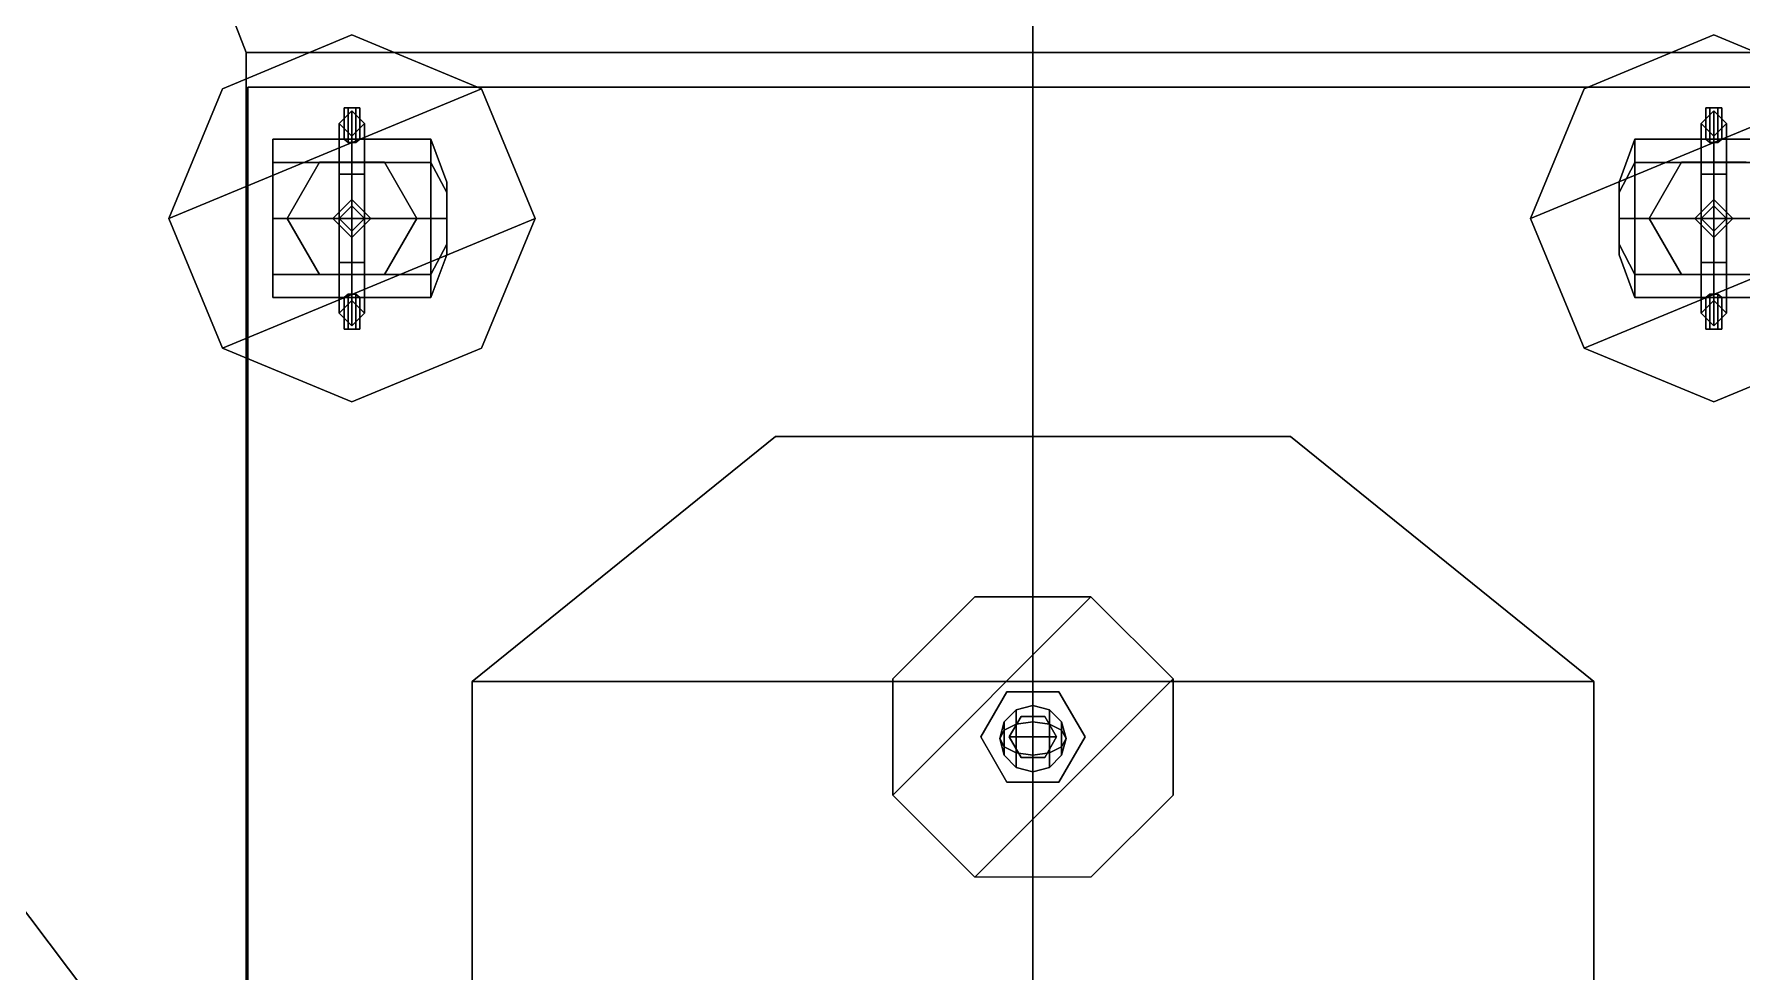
# Model space of a CAD drawing. Extents: x -14 to 14, y -57 to 59.
# Drawn here: x -6.32 to 4.49, y -25.92 to -19.98 of the extents above; entities that cross this region are included whole.
import ezdxf

# ---------------------------------------------------------------- set-up
doc = ezdxf.new("R2010")
doc.units = 0
doc.layers.get('0').update_dxf_attribs({"linetype": 'CONTINUOUS'})

msp = doc.modelspace()

# ---------------------------------------------------------------- linework, layer by layer
for points in [[(0, -38.48, 26.47), (0, -38.48, 26.53), (0, -7.51, 29.28), (0, -7.51, 29.2)], [(0, -7.51, 29.2), (0, -7.51, 29.28), (0, -38.48, 26.53), (0, -38.48, 26.47)], [(-12.97, -16.95, -4.3), (-12.85, -16.95, -4.35), (-5.37, -26.87, -4.35), (-6.89, -26.87, -4.13)], [(-12.85, -16.95, -4.35), (12.85, -16.95, -4.35), (5.37, -26.87, -4.35), (-5.37, -26.87, -4.35)], [(9, -16.95, 3.99), (-9, -16.95, 3.99), (-9, -26.87, 3.99), (9, -26.87, 3.99)], [(4.98, -20.1, 6.36), (6.14, -17.11, 6.36), (-6.14, -17.11, 6.36), (-4.98, -20.1, 6.36)], [(-4.98, -20.1, 6.36), (-6.14, -17.11, 6.36), (6.14, -17.11, 6.36), (4.98, -20.1, 6.36)], [(-3.49, -20.33, 7.93), (-5.47, -21.15, 7.93), (-5.13, -20.33, 7.93), (-4.31, -19.99, 7.93)], [(-4.31, -19.99, 7.93), (-5.13, -20.33, 7.93), (-5.13, -20.33, 8.93), (-4.31, -19.99, 8.93)], [(-5.13, -20.33, 7.93), (-4.31, -19.99, 7.93), (-4.31, -19.99, 8.93), (-5.13, -20.33, 8.93)], [(-3.49, -20.33, 7.93), (-4.31, -19.99, 7.93), (-4.31, -19.99, 8.93), (-3.49, -20.33, 8.93)], [(-4.31, -19.99, 7.93), (-3.49, -20.33, 7.93), (-3.49, -20.33, 8.93), (-4.31, -19.99, 8.93)], [(5.13, -20.33, 7.93), (3.15, -21.15, 7.93), (3.49, -20.33, 7.93), (4.31, -19.99, 7.93)], [(4.31, -19.99, 7.93), (3.49, -20.33, 7.93), (3.49, -20.33, 8.93), (4.31, -19.99, 8.93)], [(3.49, -20.33, 7.93), (4.31, -19.99, 7.93), (4.31, -19.99, 8.93), (3.49, -20.33, 8.93)], [(5.13, -20.33, 7.93), (4.31, -19.99, 7.93), (4.31, -19.99, 8.93), (5.13, -20.33, 8.93)], [(4.31, -19.99, 7.93), (5.13, -20.33, 7.93), (5.13, -20.33, 8.93), (4.31, -19.99, 8.93)], [(4.98, -26.96, 6.36), (4.98, -20.1, 6.36), (-4.98, -20.1, 6.36), (-4.98, -26.96, 6.36)], [(-4.98, -26.96, 6.36), (-4.98, -20.1, 6.36), (4.98, -20.1, 6.36), (4.98, -26.96, 6.36)], [(4.97, -20.32, 6.36), (4.97, -20.32, 3.99), (-4.97, -20.32, 3.99), (-4.97, -20.32, 6.36)], [(-4.97, -20.32, 6.36), (-4.97, -20.32, 3.99), (-4.97, -26.04, 3.99), (-4.97, -26.04, 6.36)], [(-3.15, -21.15, 7.93), (-5.13, -21.97, 7.93), (-5.47, -21.15, 7.93), (-3.49, -20.33, 7.93)], [(-5.13, -20.33, 7.93), (-5.47, -21.15, 7.93), (-5.47, -21.15, 8.93), (-5.13, -20.33, 8.93)], [(-5.47, -21.15, 7.93), (-5.13, -20.33, 7.93), (-5.13, -20.33, 8.93), (-5.47, -21.15, 8.93)], [(-3.15, -21.15, 7.93), (-3.49, -20.33, 7.93), (-3.49, -20.33, 8.93), (-3.15, -21.15, 8.93)], [(-3.49, -20.33, 7.93), (-3.15, -21.15, 7.93), (-3.15, -21.15, 8.93), (-3.49, -20.33, 8.93)], [(5.47, -21.15, 7.93), (3.49, -21.97, 7.93), (3.15, -21.15, 7.93), (5.13, -20.33, 7.93)], [(3.49, -20.33, 7.93), (3.15, -21.15, 7.93), (3.15, -21.15, 8.93), (3.49, -20.33, 8.93)], [(3.15, -21.15, 7.93), (3.49, -20.33, 7.93), (3.49, -20.33, 8.93), (3.15, -21.15, 8.93)], [(-4.31, -20.47, 8.73), (-4.39, -20.55, 8.79), (-4.39, -20.55, 9.5), (-4.31, -20.47, 9.5)], [(-4.39, -20.55, 8.79), (-4.31, -20.47, 8.73), (-4.31, -20.87, 8.52), (-4.39, -20.87, 8.6)], [(-4.31, -20.63, 9.5), (-4.23, -20.55, 9.5), (-4.31, -20.47, 9.5), (-4.39, -20.55, 9.5)], [(-4.36, -20.45, 9.42), (-4.26, -20.45, 9.42), (-4.285, -20.45, 9.377), (-4.335, -20.45, 9.377)], [(-4.335, -20.45, 9.463), (-4.285, -20.45, 9.463), (-4.26, -20.45, 9.42), (-4.36, -20.45, 9.42)], [(-4.335, -20.67, 9.377), (-4.36, -20.65, 9.42), (-4.36, -20.45, 9.42), (-4.335, -20.45, 9.377)], [(-4.36, -20.65, 9.42), (-4.335, -20.67, 9.463), (-4.335, -20.45, 9.463), (-4.36, -20.45, 9.42)], [(-4.285, -20.67, 9.377), (-4.335, -20.67, 9.377), (-4.335, -20.45, 9.377), (-4.285, -20.45, 9.377)], [(-4.335, -20.67, 9.463), (-4.285, -20.67, 9.463), (-4.285, -20.45, 9.463), (-4.335, -20.45, 9.463)], [(-4.23, -20.55, 8.79), (-4.31, -20.47, 8.73), (-4.31, -20.47, 9.5), (-4.23, -20.55, 9.5)], [(-4.31, -20.47, 8.73), (-4.23, -20.55, 8.79), (-4.23, -20.87, 8.6), (-4.31, -20.87, 8.52)], [(-4.26, -20.65, 9.42), (-4.285, -20.67, 9.377), (-4.285, -20.45, 9.377), (-4.26, -20.45, 9.42)], [(-4.285, -20.67, 9.463), (-4.26, -20.65, 9.42), (-4.26, -20.45, 9.42), (-4.285, -20.45, 9.463)], [(4.31, -20.47, 8.73), (4.23, -20.55, 8.79), (4.23, -20.55, 9.5), (4.31, -20.47, 9.5)], [(4.23, -20.55, 8.79), (4.31, -20.47, 8.73), (4.31, -20.87, 8.52), (4.23, -20.87, 8.6)], [(4.31, -20.47, 9.5), (4.23, -20.55, 9.5), (4.31, -20.63, 9.5), (4.39, -20.55, 9.5)], [(4.26, -20.65, 9.42), (4.285, -20.67, 9.463), (4.285, -20.45, 9.463), (4.26, -20.45, 9.42)], [(4.285, -20.67, 9.377), (4.26, -20.65, 9.42), (4.26, -20.45, 9.42), (4.285, -20.45, 9.377)], [(4.285, -20.45, 9.463), (4.335, -20.45, 9.463), (4.36, -20.45, 9.42), (4.26, -20.45, 9.42)], [(4.26, -20.45, 9.42), (4.36, -20.45, 9.42), (4.335, -20.45, 9.377), (4.285, -20.45, 9.377)], [(4.285, -20.67, 9.463), (4.335, -20.67, 9.463), (4.335, -20.45, 9.463), (4.285, -20.45, 9.463)], [(4.335, -20.67, 9.377), (4.285, -20.67, 9.377), (4.285, -20.45, 9.377), (4.335, -20.45, 9.377)], [(4.39, -20.55, 8.79), (4.31, -20.47, 8.73), (4.31, -20.47, 9.5), (4.39, -20.55, 9.5)], [(4.31, -20.47, 8.73), (4.39, -20.55, 8.79), (4.39, -20.87, 8.6), (4.31, -20.87, 8.52)], [(4.335, -20.67, 9.463), (4.36, -20.65, 9.42), (4.36, -20.45, 9.42), (4.335, -20.45, 9.463)], [(4.36, -20.65, 9.42), (4.335, -20.67, 9.377), (4.335, -20.45, 9.377), (4.36, -20.45, 9.42)], [(-4.39, -20.55, 8.79), (-4.31, -20.63, 8.86), (-4.31, -20.63, 9.5), (-4.39, -20.55, 9.5)], [(-4.31, -20.63, 8.86), (-4.39, -20.55, 8.79), (-4.39, -20.87, 8.6), (-4.31, -20.87, 8.68)], [(-4.31, -20.63, 8.86), (-4.23, -20.55, 8.79), (-4.23, -20.55, 9.5), (-4.31, -20.63, 9.5)], [(-4.23, -20.55, 8.79), (-4.31, -20.63, 8.86), (-4.31, -20.87, 8.68), (-4.23, -20.87, 8.6)], [(4.23, -20.55, 8.79), (4.31, -20.63, 8.86), (4.31, -20.63, 9.5), (4.23, -20.55, 9.5)], [(4.31, -20.63, 8.86), (4.23, -20.55, 8.79), (4.23, -20.87, 8.6), (4.31, -20.87, 8.68)], [(4.31, -20.63, 8.86), (4.39, -20.55, 8.79), (4.39, -20.55, 9.5), (4.31, -20.63, 9.5)], [(4.39, -20.55, 8.79), (4.31, -20.63, 8.86), (4.31, -20.87, 8.68), (4.39, -20.87, 8.6)], [(-4.81, -20.796, 9.066), (-4.81, -21.15, 8.92), (-4.81, -21.504, 9.066), (-4.81, -20.65, 9.42)], [(-4.81, -20.65, 9.42), (-4.81, -20.796, 9.774), (-3.81, -20.796, 9.774), (-3.81, -20.65, 9.42)], [(-4.81, -20.796, 9.066), (-4.81, -20.65, 9.42), (-3.81, -20.65, 9.42), (-3.81, -20.796, 9.066)], [(-4.81, -20.65, 9.42), (-4.81, -21.504, 9.066), (-4.81, -21.65, 9.42), (-4.81, -20.796, 9.774)], [(-3.81, -20.65, 9.42), (-3.81, -20.796, 9.774), (-3.71, -20.987, 9.583), (-3.71, -20.92, 9.42)], [(-3.81, -20.796, 9.066), (-3.81, -20.65, 9.42), (-3.71, -20.92, 9.42), (-3.71, -20.987, 9.257)], [(3.81, -20.796, 9.774), (3.81, -20.65, 9.42), (3.71, -20.92, 9.42), (3.71, -20.987, 9.583)], [(3.81, -20.65, 9.42), (3.81, -20.796, 9.066), (3.71, -20.987, 9.257), (3.71, -20.92, 9.42)], [(4.81, -20.796, 9.774), (4.81, -20.65, 9.42), (3.81, -20.65, 9.42), (3.81, -20.796, 9.774)], [(4.81, -20.65, 9.42), (4.81, -20.796, 9.066), (3.81, -20.796, 9.066), (3.81, -20.65, 9.42)], [(-4.81, -21.15, 8.92), (-4.81, -20.796, 9.066), (-3.81, -20.796, 9.066), (-3.81, -21.15, 8.92)], [(-4.81, -20.796, 9.774), (-4.81, -21.15, 9.92), (-3.81, -21.15, 9.92), (-3.81, -20.796, 9.774)], [(-4.81, -20.796, 9.774), (-4.81, -21.65, 9.42), (-4.81, -21.504, 9.774), (-4.81, -21.15, 9.92)], [(-4.515, -20.795, 6.36), (-4.72, -21.15, 6.36), (-4.72, -21.15, 7.93), (-4.515, -20.795, 7.93)], [(-4.105, -20.795, 6.36), (-4.515, -20.795, 6.36), (-4.515, -20.795, 7.93), (-4.105, -20.795, 7.93)], [(-3.9, -21.15, 6.36), (-4.105, -20.795, 6.36), (-4.105, -20.795, 7.93), (-3.9, -21.15, 7.93)], [(-3.81, -21.15, 8.92), (-3.81, -20.796, 9.066), (-3.71, -20.987, 9.257), (-3.71, -21.15, 9.19)], [(-3.81, -20.796, 9.774), (-3.81, -21.15, 9.92), (-3.71, -21.15, 9.65), (-3.71, -20.987, 9.583)], [(3.81, -20.796, 9.066), (3.81, -21.15, 8.92), (3.71, -21.15, 9.19), (3.71, -20.987, 9.257)], [(3.81, -21.15, 9.92), (3.81, -20.796, 9.774), (3.71, -20.987, 9.583), (3.71, -21.15, 9.65)], [(4.81, -20.796, 9.066), (4.81, -21.15, 8.92), (3.81, -21.15, 8.92), (3.81, -20.796, 9.066)], [(4.81, -21.15, 9.92), (4.81, -20.796, 9.774), (3.81, -20.796, 9.774), (3.81, -21.15, 9.92)], [(4.105, -20.795, 6.36), (3.9, -21.15, 6.36), (3.9, -21.15, 7.93), (4.105, -20.795, 7.93)], [(4.515, -20.795, 6.36), (4.105, -20.795, 6.36), (4.105, -20.795, 7.93), (4.515, -20.795, 7.93)], [(-4.39, -20.87, 8.6), (-4.31, -20.87, 8.52), (-4.31, -21.43, 8.52), (-4.39, -21.43, 8.6)], [(-4.31, -20.87, 8.68), (-4.39, -20.87, 8.6), (-4.39, -21.43, 8.6), (-4.31, -21.43, 8.68)], [(-4.31, -20.87, 8.52), (-4.23, -20.87, 8.6), (-4.23, -21.43, 8.6), (-4.31, -21.43, 8.52)], [(-4.23, -20.87, 8.6), (-4.31, -20.87, 8.68), (-4.31, -21.43, 8.68), (-4.23, -21.43, 8.6)], [(-3.71, -20.987, 9.583), (-3.71, -21.15, 9.65), (-3.71, -21.313, 9.583), (-3.71, -20.92, 9.42)], [(-3.71, -20.92, 9.42), (-3.71, -21.313, 9.583), (-3.71, -21.38, 9.42), (-3.71, -20.987, 9.257)], [(3.71, -21.38, 9.42), (3.71, -20.987, 9.583), (3.71, -20.92, 9.42), (3.71, -21.313, 9.257)], [(3.71, -21.313, 9.257), (3.71, -20.92, 9.42), (3.71, -20.987, 9.257), (3.71, -21.15, 9.19)], [(4.31, -21.43, 8.52), (4.23, -21.43, 8.6), (4.23, -20.87, 8.6), (4.31, -20.87, 8.52)], [(4.23, -21.43, 8.6), (4.31, -21.43, 8.68), (4.31, -20.87, 8.68), (4.23, -20.87, 8.6)], [(4.39, -21.43, 8.6), (4.31, -21.43, 8.52), (4.31, -20.87, 8.52), (4.39, -20.87, 8.6)], [(4.31, -21.43, 8.68), (4.39, -21.43, 8.6), (4.39, -20.87, 8.6), (4.31, -20.87, 8.68)], [(-4.39, -21.15, 8.6), (-4.31, -21.07, 8.52), (-4.31, -21.03, 7.93), (-4.43, -21.15, 7.93)], [(-4.31, -21.07, 8.52), (-4.23, -21.15, 8.6), (-4.19, -21.15, 7.93), (-4.31, -21.03, 7.93)], [(-3.71, -20.987, 9.257), (-3.71, -21.38, 9.42), (-3.71, -21.313, 9.257), (-3.71, -21.15, 9.19)], [(3.71, -21.313, 9.583), (3.71, -21.15, 9.65), (3.71, -20.987, 9.583), (3.71, -21.38, 9.42)], [(4.23, -21.15, 8.6), (4.31, -21.07, 8.52), (4.31, -21.03, 7.93), (4.19, -21.15, 7.93)], [(4.31, -21.07, 8.52), (4.39, -21.15, 8.6), (4.43, -21.15, 7.93), (4.31, -21.03, 7.93)], [(-5.47, -21.15, 7.93), (-5.13, -21.97, 7.93), (-5.13, -21.97, 8.93), (-5.47, -21.15, 8.93)], [(-5.13, -21.97, 7.93), (-5.47, -21.15, 7.93), (-5.47, -21.15, 8.93), (-5.13, -21.97, 8.93)], [(-3.49, -21.97, 7.93), (-4.31, -22.31, 7.93), (-5.13, -21.97, 7.93), (-3.15, -21.15, 7.93)], [(-4.81, -21.504, 9.066), (-4.81, -21.15, 8.92), (-3.81, -21.15, 8.92), (-3.81, -21.504, 9.066)], [(-4.81, -21.15, 9.92), (-4.81, -21.504, 9.774), (-3.81, -21.504, 9.774), (-3.81, -21.15, 9.92)], [(-4.72, -21.15, 6.36), (-4.515, -21.505, 6.36), (-4.515, -21.505, 7.93), (-4.72, -21.15, 7.93)], [(-4.31, -21.23, 8.52), (-4.39, -21.15, 8.6), (-4.43, -21.15, 7.93), (-4.31, -21.27, 7.93)], [(-4.23, -21.15, 8.6), (-4.31, -21.23, 8.52), (-4.31, -21.27, 7.93), (-4.19, -21.15, 7.93)], [(-4.105, -21.505, 6.36), (-3.9, -21.15, 6.36), (-3.9, -21.15, 7.93), (-4.105, -21.505, 7.93)], [(-3.81, -21.504, 9.066), (-3.81, -21.15, 8.92), (-3.71, -21.15, 9.19), (-3.71, -21.313, 9.257)], [(-3.81, -21.15, 9.92), (-3.81, -21.504, 9.774), (-3.71, -21.313, 9.583), (-3.71, -21.15, 9.65)], [(-3.49, -21.97, 7.93), (-3.15, -21.15, 7.93), (-3.15, -21.15, 8.93), (-3.49, -21.97, 8.93)], [(-3.15, -21.15, 7.93), (-3.49, -21.97, 7.93), (-3.49, -21.97, 8.93), (-3.15, -21.15, 8.93)], [(3.15, -21.15, 7.93), (3.49, -21.97, 7.93), (3.49, -21.97, 8.93), (3.15, -21.15, 8.93)], [(3.49, -21.97, 7.93), (3.15, -21.15, 7.93), (3.15, -21.15, 8.93), (3.49, -21.97, 8.93)], [(5.13, -21.97, 7.93), (4.31, -22.31, 7.93), (3.49, -21.97, 7.93), (5.47, -21.15, 7.93)], [(3.81, -21.15, 8.92), (3.81, -21.504, 9.066), (3.71, -21.313, 9.257), (3.71, -21.15, 9.19)], [(3.81, -21.504, 9.774), (3.81, -21.15, 9.92), (3.71, -21.15, 9.65), (3.71, -21.313, 9.583)], [(4.81, -21.15, 8.92), (4.81, -21.504, 9.066), (3.81, -21.504, 9.066), (3.81, -21.15, 8.92)], [(4.81, -21.504, 9.774), (4.81, -21.15, 9.92), (3.81, -21.15, 9.92), (3.81, -21.504, 9.774)], [(3.9, -21.15, 6.36), (4.105, -21.505, 6.36), (4.105, -21.505, 7.93), (3.9, -21.15, 7.93)], [(4.31, -21.23, 8.52), (4.23, -21.15, 8.6), (4.19, -21.15, 7.93), (4.31, -21.27, 7.93)], [(4.39, -21.15, 8.6), (4.31, -21.23, 8.52), (4.31, -21.27, 7.93), (4.43, -21.15, 7.93)], [(-3.81, -21.504, 9.774), (-3.81, -21.65, 9.42), (-3.71, -21.38, 9.42), (-3.71, -21.313, 9.583)], [(-3.81, -21.65, 9.42), (-3.81, -21.504, 9.066), (-3.71, -21.313, 9.257), (-3.71, -21.38, 9.42)], [(3.81, -21.65, 9.42), (3.81, -21.504, 9.774), (3.71, -21.313, 9.583), (3.71, -21.38, 9.42)], [(3.81, -21.504, 9.066), (3.81, -21.65, 9.42), (3.71, -21.38, 9.42), (3.71, -21.313, 9.257)], [(-4.81, -21.504, 9.774), (-4.81, -21.65, 9.42), (-3.81, -21.65, 9.42), (-3.81, -21.504, 9.774)], [(-4.81, -21.65, 9.42), (-4.81, -21.504, 9.066), (-3.81, -21.504, 9.066), (-3.81, -21.65, 9.42)], [(-4.515, -21.505, 6.36), (-4.105, -21.505, 6.36), (-4.105, -21.505, 7.93), (-4.515, -21.505, 7.93)], [(-4.31, -21.83, 8.73), (-4.39, -21.75, 8.79), (-4.39, -21.43, 8.6), (-4.31, -21.43, 8.52)], [(-4.39, -21.75, 8.79), (-4.31, -21.67, 8.86), (-4.31, -21.43, 8.68), (-4.39, -21.43, 8.6)], [(-4.23, -21.75, 8.79), (-4.31, -21.83, 8.73), (-4.31, -21.43, 8.52), (-4.23, -21.43, 8.6)], [(-4.31, -21.67, 8.86), (-4.23, -21.75, 8.79), (-4.23, -21.43, 8.6), (-4.31, -21.43, 8.68)], [(4.81, -21.65, 9.42), (4.81, -21.504, 9.774), (3.81, -21.504, 9.774), (3.81, -21.65, 9.42)], [(4.81, -21.504, 9.066), (4.81, -21.65, 9.42), (3.81, -21.65, 9.42), (3.81, -21.504, 9.066)], [(4.105, -21.505, 6.36), (4.515, -21.505, 6.36), (4.515, -21.505, 7.93), (4.105, -21.505, 7.93)], [(4.31, -21.83, 8.73), (4.23, -21.75, 8.79), (4.23, -21.43, 8.6), (4.31, -21.43, 8.52)], [(4.23, -21.75, 8.79), (4.31, -21.67, 8.86), (4.31, -21.43, 8.68), (4.23, -21.43, 8.6)], [(4.39, -21.75, 8.79), (4.31, -21.83, 8.73), (4.31, -21.43, 8.52), (4.39, -21.43, 8.6)], [(4.31, -21.67, 8.86), (4.39, -21.75, 8.79), (4.39, -21.43, 8.6), (4.31, -21.43, 8.68)], [(-4.31, -21.67, 8.86), (-4.39, -21.75, 8.79), (-4.39, -21.75, 9.5), (-4.31, -21.67, 9.5)], [(-4.31, -21.83, 9.5), (-4.23, -21.75, 9.5), (-4.31, -21.67, 9.5), (-4.39, -21.75, 9.5)], [(-4.335, -21.63, 9.463), (-4.36, -21.65, 9.42), (-4.36, -21.85, 9.42), (-4.335, -21.85, 9.463)], [(-4.36, -21.65, 9.42), (-4.335, -21.63, 9.377), (-4.335, -21.85, 9.377), (-4.36, -21.85, 9.42)], [(-4.285, -21.63, 9.463), (-4.335, -21.63, 9.463), (-4.335, -21.85, 9.463), (-4.285, -21.85, 9.463)], [(-4.335, -21.63, 9.377), (-4.285, -21.63, 9.377), (-4.285, -21.85, 9.377), (-4.335, -21.85, 9.377)], [(-4.23, -21.75, 8.79), (-4.31, -21.67, 8.86), (-4.31, -21.67, 9.5), (-4.23, -21.75, 9.5)], [(-4.26, -21.65, 9.42), (-4.285, -21.63, 9.463), (-4.285, -21.85, 9.463), (-4.26, -21.85, 9.42)], [(-4.285, -21.63, 9.377), (-4.26, -21.65, 9.42), (-4.26, -21.85, 9.42), (-4.285, -21.85, 9.377)], [(4.31, -21.67, 8.86), (4.23, -21.75, 8.79), (4.23, -21.75, 9.5), (4.31, -21.67, 9.5)], [(4.31, -21.67, 9.5), (4.23, -21.75, 9.5), (4.31, -21.83, 9.5), (4.39, -21.75, 9.5)], [(4.26, -21.65, 9.42), (4.285, -21.63, 9.377), (4.285, -21.85, 9.377), (4.26, -21.85, 9.42)], [(4.285, -21.63, 9.463), (4.26, -21.65, 9.42), (4.26, -21.85, 9.42), (4.285, -21.85, 9.463)], [(4.285, -21.63, 9.377), (4.335, -21.63, 9.377), (4.335, -21.85, 9.377), (4.285, -21.85, 9.377)], [(4.335, -21.63, 9.463), (4.285, -21.63, 9.463), (4.285, -21.85, 9.463), (4.335, -21.85, 9.463)], [(4.39, -21.75, 8.79), (4.31, -21.67, 8.86), (4.31, -21.67, 9.5), (4.39, -21.75, 9.5)], [(4.335, -21.63, 9.377), (4.36, -21.65, 9.42), (4.36, -21.85, 9.42), (4.335, -21.85, 9.377)], [(4.36, -21.65, 9.42), (4.335, -21.63, 9.463), (4.335, -21.85, 9.463), (4.36, -21.85, 9.42)], [(-4.39, -21.75, 8.79), (-4.31, -21.83, 8.73), (-4.31, -21.83, 9.5), (-4.39, -21.75, 9.5)], [(-4.31, -21.83, 8.73), (-4.23, -21.75, 8.79), (-4.23, -21.75, 9.5), (-4.31, -21.83, 9.5)], [(4.23, -21.75, 8.79), (4.31, -21.83, 8.73), (4.31, -21.83, 9.5), (4.23, -21.75, 9.5)], [(4.31, -21.83, 8.73), (4.39, -21.75, 8.79), (4.39, -21.75, 9.5), (4.31, -21.83, 9.5)], [(-4.285, -21.85, 9.463), (-4.335, -21.85, 9.463), (-4.36, -21.85, 9.42), (-4.26, -21.85, 9.42)], [(-4.26, -21.85, 9.42), (-4.36, -21.85, 9.42), (-4.335, -21.85, 9.377), (-4.285, -21.85, 9.377)], [(4.36, -21.85, 9.42), (4.26, -21.85, 9.42), (4.285, -21.85, 9.377), (4.335, -21.85, 9.377)], [(4.335, -21.85, 9.463), (4.285, -21.85, 9.463), (4.26, -21.85, 9.42), (4.36, -21.85, 9.42)], [(-5.13, -21.97, 7.93), (-4.31, -22.31, 7.93), (-4.31, -22.31, 8.93), (-5.13, -21.97, 8.93)], [(-4.31, -22.31, 7.93), (-5.13, -21.97, 7.93), (-5.13, -21.97, 8.93), (-4.31, -22.31, 8.93)], [(-4.31, -22.31, 7.93), (-3.49, -21.97, 7.93), (-3.49, -21.97, 8.93), (-4.31, -22.31, 8.93)], [(-3.49, -21.97, 7.93), (-4.31, -22.31, 7.93), (-4.31, -22.31, 8.93), (-3.49, -21.97, 8.93)], [(3.49, -21.97, 7.93), (4.31, -22.31, 7.93), (4.31, -22.31, 8.93), (3.49, -21.97, 8.93)], [(4.31, -22.31, 7.93), (3.49, -21.97, 7.93), (3.49, -21.97, 8.93), (4.31, -22.31, 8.93)], [(4.31, -22.31, 7.93), (5.13, -21.97, 7.93), (5.13, -21.97, 8.93), (4.31, -22.31, 8.93)], [(5.13, -21.97, 7.93), (4.31, -22.31, 7.93), (4.31, -22.31, 8.93), (5.13, -21.97, 8.93)], [(3.55, -24.08, 8.73), (1.63, -22.53, 8.73), (-1.63, -22.53, 8.73), (-3.55, -24.08, 8.73)], [(-1.63, -22.53, 8.73), (-1.63, -22.53, 6.36), (-3.55, -24.08, 6.36), (-3.55, -24.08, 8.73)], [(1.63, -22.53, 8.73), (1.63, -22.53, 6.36), (-1.63, -22.53, 6.36), (-1.63, -22.53, 8.73)], [(3.55, -24.08, 6.36), (1.63, -22.53, 6.36), (1.63, -22.53, 8.73), (3.55, -24.08, 8.73)], [(-0.887, -24.063, 9.73), (-0.367, -23.543, 9.73), (0.367, -23.543, 9.73), (-0.887, -24.797, 9.73)], [(-0.887, -24.797, 9.73), (0.367, -23.543, 9.73), (0.887, -24.063, 9.73), (-0.367, -25.317, 9.73)], [(-0.367, -23.543, 9.73), (-0.887, -24.063, 9.73), (-0.887, -24.063, 10.73), (-0.367, -23.543, 10.73)], [(-0.887, -24.063, 9.73), (-0.367, -23.543, 9.73), (-0.367, -23.543, 10.73), (-0.887, -24.063, 10.73)], [(0.367, -23.543, 9.73), (-0.367, -23.543, 9.73), (-0.367, -23.543, 10.73), (0.367, -23.543, 10.73)], [(-0.367, -23.543, 9.73), (0.367, -23.543, 9.73), (0.367, -23.543, 10.73), (-0.367, -23.543, 10.73)], [(0.887, -24.063, 9.73), (0.367, -23.543, 9.73), (0.367, -23.543, 10.73), (0.887, -24.063, 10.73)], [(0.367, -23.543, 9.73), (0.887, -24.063, 9.73), (0.887, -24.063, 10.73), (0.367, -23.543, 10.73)], [(3.55, -31.1, 8.73), (3.55, -24.08, 8.73), (-3.55, -24.08, 8.73), (-3.55, -31.1, 8.73)], [(-3.55, -24.08, 8.73), (-3.55, -24.08, 6.36), (-3.55, -31.1, 6.36), (-3.55, -31.1, 8.73)], [(-0.887, -24.063, 9.73), (-0.887, -24.797, 9.73), (-0.887, -24.797, 10.73), (-0.887, -24.063, 10.73)], [(-0.887, -24.797, 9.73), (-0.887, -24.063, 9.73), (-0.887, -24.063, 10.73), (-0.887, -24.797, 10.73)], [(-0.367, -25.317, 9.73), (0.887, -24.063, 9.73), (0.887, -24.797, 9.73), (0.367, -25.317, 9.73)], [(0.887, -24.797, 9.73), (0.887, -24.063, 9.73), (0.887, -24.063, 10.73), (0.887, -24.797, 10.73)], [(0.887, -24.063, 9.73), (0.887, -24.797, 9.73), (0.887, -24.797, 10.73), (0.887, -24.063, 10.73)], [(3.55, -31.1, 6.36), (3.55, -24.08, 6.36), (3.55, -24.08, 8.73), (3.55, -31.1, 8.73)], [(-0.165, -24.144, 8.73), (-0.33, -24.43, 8.73), (-0.33, -24.43, 9.73), (-0.165, -24.144, 9.73)], [(0.165, -24.144, 8.73), (-0.165, -24.144, 8.73), (-0.165, -24.144, 9.73), (0.165, -24.144, 9.73)], [(0.33, -24.43, 8.73), (0.165, -24.144, 8.73), (0.165, -24.144, 9.73), (0.33, -24.43, 9.73)], [(-0.105, -24.258, 10.97), (-0.182, -24.335, 10.97), (-0.182, -24.387, 11.061), (-0.105, -24.349, 11.128)], [(-0.105, -24.349, 10.812), (-0.182, -24.387, 10.879), (-0.182, -24.335, 10.97), (-0.105, -24.258, 10.97)], [(-0.075, -24.3, 9.73), (-0.15, -24.43, 9.73), (-0.15, -24.43, 10.79), (-0.075, -24.3, 10.79)], [(0.075, -24.3, 10.79), (-0.075, -24.3, 10.79), (-0.15, -24.43, 10.79), (0.15, -24.43, 10.79)], [(0, -24.23, 10.97), (-0.105, -24.258, 10.97), (-0.105, -24.349, 11.128), (0, -24.335, 11.152)], [(0, -24.335, 10.788), (-0.105, -24.349, 10.812), (-0.105, -24.258, 10.97), (0, -24.23, 10.97)], [(0.075, -24.3, 9.73), (-0.075, -24.3, 9.73), (-0.075, -24.3, 10.79), (0.075, -24.3, 10.79)], [(0.105, -24.258, 10.97), (0, -24.23, 10.97), (0, -24.335, 11.152), (0.105, -24.349, 11.128)], [(0.105, -24.349, 10.812), (0, -24.335, 10.788), (0, -24.23, 10.97), (0.105, -24.258, 10.97)], [(0.15, -24.43, 9.73), (0.075, -24.3, 9.73), (0.075, -24.3, 10.79), (0.15, -24.43, 10.79)], [(0.182, -24.335, 10.97), (0.105, -24.258, 10.97), (0.105, -24.349, 11.128), (0.182, -24.387, 11.061)], [(0.182, -24.387, 10.879), (0.105, -24.349, 10.812), (0.105, -24.258, 10.97), (0.182, -24.335, 10.97)], [(-0.182, -24.335, 10.97), (-0.21, -24.44, 10.97), (-0.21, -24.44, 10.97), (-0.182, -24.387, 11.061)], [(-0.182, -24.387, 10.879), (-0.21, -24.44, 10.97), (-0.21, -24.44, 10.97), (-0.182, -24.335, 10.97)], [(-0.182, -24.387, 11.061), (-0.21, -24.44, 10.97), (-0.21, -24.44, 10.97), (-0.182, -24.493, 11.061)], [(-0.182, -24.493, 10.879), (-0.21, -24.44, 10.97), (-0.21, -24.44, 10.97), (-0.182, -24.387, 10.879)], [(-0.105, -24.349, 11.128), (-0.182, -24.387, 11.061), (-0.182, -24.493, 11.061), (-0.105, -24.531, 11.127)], [(-0.105, -24.531, 10.813), (-0.182, -24.493, 10.879), (-0.182, -24.387, 10.879), (-0.105, -24.349, 10.812)], [(0, -24.335, 11.152), (-0.105, -24.349, 11.128), (-0.105, -24.531, 11.127), (0, -24.545, 11.152)], [(0, -24.545, 10.788), (-0.105, -24.531, 10.813), (-0.105, -24.349, 10.812), (0, -24.335, 10.788)], [(0.105, -24.349, 11.128), (0, -24.335, 11.152), (0, -24.545, 11.152), (0.105, -24.531, 11.127)], [(0.105, -24.531, 10.813), (0, -24.545, 10.788), (0, -24.335, 10.788), (0.105, -24.349, 10.812)], [(0.182, -24.387, 11.061), (0.105, -24.349, 11.128), (0.105, -24.531, 11.127), (0.182, -24.493, 11.061)], [(0.182, -24.493, 10.879), (0.105, -24.531, 10.813), (0.105, -24.349, 10.812), (0.182, -24.387, 10.879)], [(0.21, -24.44, 10.97), (0.182, -24.335, 10.97), (0.182, -24.387, 11.061), (0.21, -24.44, 10.97)], [(0.21, -24.44, 10.97), (0.182, -24.387, 10.879), (0.182, -24.335, 10.97), (0.21, -24.44, 10.97)], [(0.21, -24.44, 10.97), (0.182, -24.387, 11.061), (0.182, -24.493, 11.061), (0.21, -24.44, 10.97)], [(0.21, -24.44, 10.97), (0.182, -24.493, 10.879), (0.182, -24.387, 10.879), (0.21, -24.44, 10.97)], [(-0.33, -24.43, 8.73), (-0.165, -24.716, 8.73), (-0.165, -24.716, 9.73), (-0.33, -24.43, 9.73)], [(-0.182, -24.493, 11.061), (-0.21, -24.44, 10.97), (-0.21, -24.44, 10.97), (-0.182, -24.545, 10.97)], [(-0.182, -24.545, 10.97), (-0.21, -24.44, 10.97), (-0.21, -24.44, 10.97), (-0.182, -24.493, 10.879)], [(-0.105, -24.531, 11.127), (-0.182, -24.493, 11.061), (-0.182, -24.545, 10.97), (-0.105, -24.622, 10.97)], [(-0.105, -24.622, 10.97), (-0.182, -24.545, 10.97), (-0.182, -24.493, 10.879), (-0.105, -24.531, 10.813)], [(-0.15, -24.43, 9.73), (-0.075, -24.56, 9.73), (-0.075, -24.56, 10.79), (-0.15, -24.43, 10.79)], [(0.15, -24.43, 10.79), (-0.15, -24.43, 10.79), (-0.075, -24.56, 10.79), (0.075, -24.56, 10.79)], [(0, -24.545, 11.152), (-0.105, -24.531, 11.127), (-0.105, -24.622, 10.97), (0, -24.65, 10.97)], [(0, -24.65, 10.97), (-0.105, -24.622, 10.97), (-0.105, -24.531, 10.813), (0, -24.545, 10.788)], [(0.105, -24.531, 11.127), (0, -24.545, 11.152), (0, -24.65, 10.97), (0.105, -24.622, 10.97)], [(0.105, -24.622, 10.97), (0, -24.65, 10.97), (0, -24.545, 10.788), (0.105, -24.531, 10.813)], [(0.075, -24.56, 9.73), (0.15, -24.43, 9.73), (0.15, -24.43, 10.79), (0.075, -24.56, 10.79)], [(0.182, -24.493, 11.061), (0.105, -24.531, 11.127), (0.105, -24.622, 10.97), (0.182, -24.545, 10.97)], [(0.182, -24.545, 10.97), (0.105, -24.622, 10.97), (0.105, -24.531, 10.813), (0.182, -24.493, 10.879)], [(0.165, -24.716, 8.73), (0.33, -24.43, 8.73), (0.33, -24.43, 9.73), (0.165, -24.716, 9.73)], [(0.21, -24.44, 10.97), (0.182, -24.493, 11.061), (0.182, -24.545, 10.97), (0.21, -24.44, 10.97)], [(0.21, -24.44, 10.97), (0.182, -24.545, 10.97), (0.182, -24.493, 10.879), (0.21, -24.44, 10.97)], [(-0.075, -24.56, 9.73), (0.075, -24.56, 9.73), (0.075, -24.56, 10.79), (-0.075, -24.56, 10.79)], [(-0.165, -24.716, 8.73), (0.165, -24.716, 8.73), (0.165, -24.716, 9.73), (-0.165, -24.716, 9.73)], [(-0.887, -24.797, 9.73), (-0.367, -25.317, 9.73), (-0.367, -25.317, 10.73), (-0.887, -24.797, 10.73)], [(-0.367, -25.317, 9.73), (-0.887, -24.797, 9.73), (-0.887, -24.797, 10.73), (-0.367, -25.317, 10.73)], [(0.367, -25.317, 9.73), (0.887, -24.797, 9.73), (0.887, -24.797, 10.73), (0.367, -25.317, 10.73)], [(0.887, -24.797, 9.73), (0.367, -25.317, 9.73), (0.367, -25.317, 10.73), (0.887, -24.797, 10.73)]]:
    msp.add_3dface(points)

doc.saveas('drawing.dxf')
